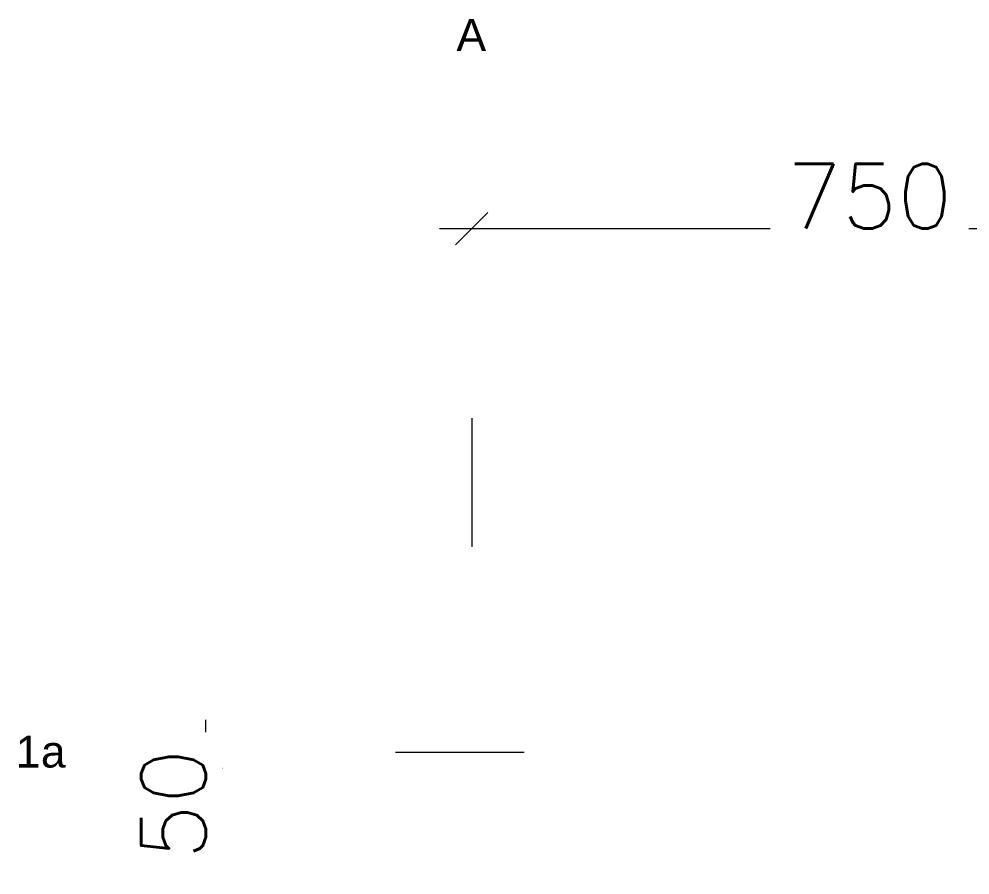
# Model space of a CAD drawing. Header units: millimetres. Extents: x 1722 to 7525, y 2254 to 6279.
# Drawn here: x 1723 to 2620, y 5472 to 6279 of the extents above; entities that cross this region are included whole.
import ezdxf

# ---------------------------------------------------------------- set-up
doc = ezdxf.new("R2010")
doc.units = ezdxf.units.MM
for name, color, linetype, lineweight in [('A-ANNO-DIMS', 211, 'Continuous', 9), ('A-WALL', 113, 'Continuous', 9), ('S-GRID-IDEN', 1, 'Continuous', 9)]:
    doc.layers.add(name, color=color, linetype=linetype, lineweight=lineweight)
doc.styles.add('Arial', font='arial.ttf')
doc.styles.add('Arial_1', font='arial.ttf', dxfattribs={"height": 250})
doc.styles.add('roman-s', font='romans.shx')
doc.dimstyles.new('ax-2_5', dxfattribs={"dimscale": 304.8, "dimtxt": 255.06485, "dimasz": 0.984252, "dimexe": 0.984252, "dimexo": 0.656168, "dimgap": 0.574147, "dimtad": 1, "dimlfac": 0.001, "dimrnd": 0.01, "dimzin": 0, "dimdsep": 46, "dimtxsty": 'Arial_1', "dimblk1": 'OBLIQUE', "dimblk2": 'OBLIQUE', "dimsah": 1, "dimcen": 0.09, "dimdle": 0.984252, "dimazin": 0, "dimtfac": 1, "dimtdec": 4, "dimtix": 1, "dimtmove": 0, "dimatfit": 3, "dimfxl": 1, "dimtvp": 1, "dimtfill": 1, "dimtolj": 1, "dimtzin": 0, "dimarcsym": 2})

# ---------------------------------------------------------------- blocks, each defined once
blk = doc.blocks.new('_OBLIQUE')
at = {"color": 0, "linetype": 'ByBlock'}
blk.add_line((-0.5, -0.5), (0.5, 0.5), dxfattribs=at)
blk = doc.blocks.new('*D4')
at = {"layer": 'A-ANNO-DIMS', "color": 0, "lineweight": -2, "transparency": 16777216}
for p, q in [((237258.56, 441524.58), (238069.52, 441524.58)), ((237289.04, 441345.79), (237289.04, 441224.58)), ((238039.04, 441345.79), (238039.04, 441224.58))]:
    blk.add_line(p, q, dxfattribs=at)
at = {"layer": 'Defpoints', "color": 0, "transparency": 16777216}
for p in [(237289.04, 441545.79), (238039.04, 441545.79), (238039.04, 441524.58)]:
    blk.add_point(p, dxfattribs=at)
at = {"layer": 'A-ANNO-DIMS', "color": 0, "lineweight": -2, "transparency": 16777216, "xscale": 30.48, "yscale": 30.48, "zscale": 30.48, "rotation": 180}
blk.add_blockref('_OBLIQUE', (237289.04, 441524.58), dxfattribs=at)
at = {"layer": 'A-ANNO-DIMS', "color": 0, "lineweight": -2, "transparency": 16777216, "xscale": 30.48, "yscale": 30.48, "zscale": 30.48}
blk.add_blockref('_OBLIQUE', (238039.04, 441524.58), dxfattribs=at)
at = {"layer": 'A-ANNO-DIMS', "color": 2, "transparency": 16777216, "insert": (237664.04, 441555.06), "char_height": 60.96, "attachment_point": 5, "style": 'roman-s', "bg_fill": 3, "box_fill_scale": 1.25, "bg_fill_color": 256, "bg_fill_true_color": 13158600, "bg_fill_transparency": 0}
blk.add_mtext('\\A1;750', dxfattribs=at)
blk = doc.blocks.new('*D20')
at = {"layer": 'A-ANNO-DIMS', "color": 0, "lineweight": -2, "transparency": 16777216}
for p, q in [((237038.37, 440850.5), (237038.37, 441061.46)), ((237217.16, 441030.98), (237338.37, 441030.98)), ((237217.16, 440880.98), (237338.37, 440880.98))]:
    blk.add_line(p, q, dxfattribs=at)
at = {"layer": 'A-ANNO-DIMS', "color": 0, "lineweight": -2, "transparency": 16777216, "xscale": 30.48, "yscale": 30.48, "zscale": 30.48}
for p, rotation in [((237038.37, 441030.98), 90), ((237038.37, 440880.98), 270)]:
    blk.add_blockref('_OBLIQUE', p, dxfattribs=dict(at, rotation=rotation))
at = {"layer": 'A-ANNO-DIMS', "color": 2, "transparency": 16777216, "insert": (237007.89, 440955.98), "char_height": 60.96, "attachment_point": 5, "rotation": 90, "style": 'roman-s', "bg_fill": 3, "box_fill_scale": 1.25, "bg_fill_color": 256, "bg_fill_true_color": 13158600, "bg_fill_transparency": 0}
blk.add_mtext('\\A1;150', dxfattribs=at)
at = {"layer": 'Defpoints', "color": 0, "transparency": 16777216}
for p in [(237017.16, 441030.98), (237038.37, 441030.98), (237017.16, 440880.98)]:
    blk.add_point(p, dxfattribs=at)
blk = doc.blocks.new('ax1')
at = {"layer": 'S-GRID-IDEN', "lineweight": 5, "char_height": 30, "attachment_point": 1, "style": 'Arial'}
for s, insert, width in [('A', (237274.64, 441722.22), 34.4726), ('1', (236858.97, 441046.57), 28.8607), ('a', (236882.78, 441046.57), 28.8607)]:
    blk.add_mtext(s, dxfattribs=dict(at, insert=insert, width=width))
at = {"layer": 'A-ANNO-DIMS', "color": 1}
dim = blk.add_linear_dim(base=(238039.04, 441524.58), p1=(237289.04, 441545.79), p2=(238039.04, 441545.79), dimstyle='ax-2_5', override={"dimtxt": 0.2, "dimasz": 0.1, "dimgap": 0, "dimdec": 0, "dimlfac": 1, "dimrnd": 10, "dimpost": '<>', "dimtxsty": 'roman-s', "dimdle": 0.1, "dimclrt": 2, "dimfxl": 6.25}, dxfattribs=at)
dim.commit()
dim.dimension.update_dxf_attribs({"geometry": '*D4', "text_midpoint": (237664.04, 441555.06)})
dim = blk.add_linear_dim(base=(237038.37, 441030.98), p1=(237017.16, 440880.98), p2=(237017.16, 441030.98), angle=90, dimstyle='ax-2_5', override={"dimtxt": 0.2, "dimasz": 0.1, "dimgap": 0, "dimdec": 0, "dimlfac": 1, "dimrnd": 10, "dimpost": '<>', "dimtxsty": 'roman-s', "dimdle": 0.1, "dimclrt": 2, "dimfxl": 6.25}, dxfattribs=at)
dim.commit()
dim.dimension.update_dxf_attribs({"geometry": '*D20', "text_midpoint": (237007.89, 440955.98)})

msp = doc.modelspace()

# ---------------------------------------------------------------- linework, layer by layer
at = {"layer": 'A-WALL', "color": 7, "lineweight": 15}
msp.add_arc((4800.3, -1264.71), 6879.6, 93.41665, 112.440217, dxfattribs=at)
at = {"layer": 'A-WALL'}
msp.add_arc((4800.3, -1264.71), 6854.6, 99.794057, 109.769639, dxfattribs=at)

# ---------------------------------------------------------------- next in the draw order: block references
at = {"layer": 'S-GRID-IDEN'}
msp.add_blockref('ax1', (-235138.74, -435443.58), dxfattribs=at)

doc.saveas('drawing.dxf')
